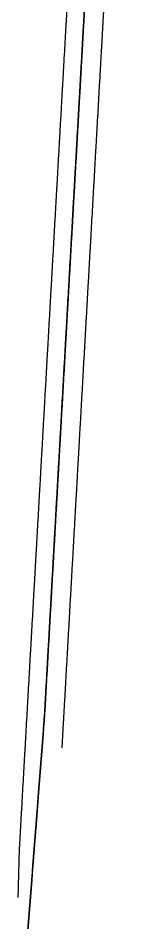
# Model space of a CAD drawing. Header units: metres. Extents: x 277863 to 282129, y 6130772 to 6135401.
# Drawn here: x 281152.4 to 281215.5, y 6131418.7 to 6131898.4 of the extents above; entities that cross this region are included whole.
import ezdxf

# ---------------------------------------------------------------- set-up
doc = ezdxf.new("R2010")
doc.units = ezdxf.units.M
doc.linetypes.add('Cable Exist OH', pattern=[1, 1, 0])
doc.layers.add('Mains_HV_EXT', color=7, linetype='Continuous')
doc.layers.add('Mains_TR_EXT', color=7, linetype='Continuous')

msp = doc.modelspace()

# ---------------------------------------------------------------- linework, layer by layer
at = {"layer": 'Mains_HV_EXT', "linetype": 'Cable Exist OH'}
for points in [[(281213.61, 6132770.14), (281211.42, 6132604.56), (281206.63, 6132453.15), (281203.07, 6132291.61), (281199.04, 6132108.74), (281190.76, 6131962.62), (281180.76, 6131786.08), (281171.1, 6131615.62), (281166.27, 6131530.29), (281157.58, 6131418.66)], [(281152.41, 6131435.07), (281153.07, 6131459.84), (281154.45, 6131484.3), (281181.13, 6131954.5), (281185.9, 6132079.06), (281191.28, 6132170.87), (281198.68, 6132557.71), (281203.36, 6132714.72), (281202.76, 6132742.52)]]:
    msp.add_lwpolyline(points, dxfattribs=at)
at = {"layer": 'Mains_TR_EXT', "linetype": 'Cable Exist OH'}
for points in [[(281157.58, 6131418.66), (281166.27, 6131530.29), (281171.1, 6131615.62), (281180.76, 6131786.08), (281190.76, 6131962.62), (281199.04, 6132108.74), (281203.07, 6132291.61), (281206.63, 6132453.23), (281211.42, 6132604.56)], [(281175.6, 6131513.98), (281176.5, 6131529.72), (281182.04, 6131627.58), (281187.75, 6131728.44), (281197.77, 6131905.2), (281206.03, 6132051), (281211.51, 6132209.94), (281215.54, 6132392.94)]]:
    msp.add_lwpolyline(points, dxfattribs=at)

doc.saveas('drawing.dxf')
